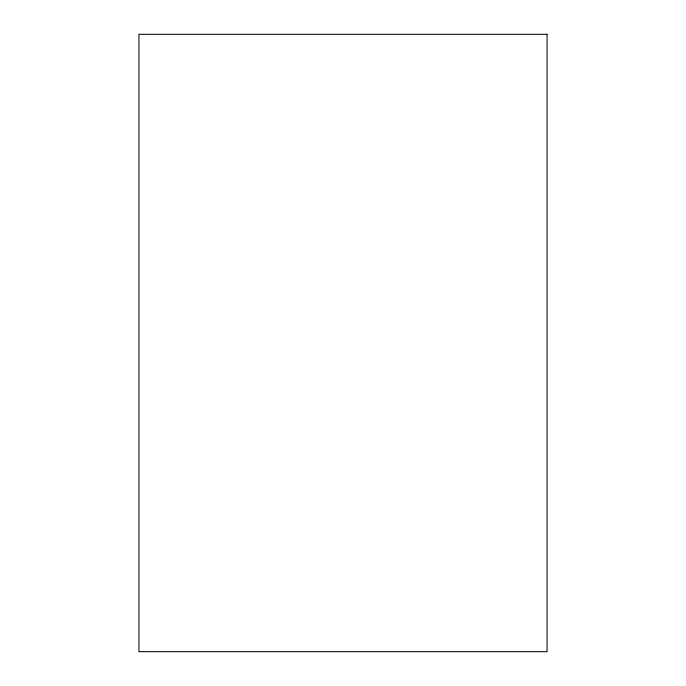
<?xml version="1.0" encoding="UTF-8"?>
<svg xmlns="http://www.w3.org/2000/svg" width="686" height="686" viewBox="0 0 686 686"><rect width="100%" height="100%" fill="white"/><g stroke="black" fill="none" stroke-linecap="round" stroke-linejoin="round"><path stroke-width="1.03" d="M547.059 34.3L138.941 34.3L138.941 651.7L547.059 651.7L547.059 34.3"/></g></svg>
